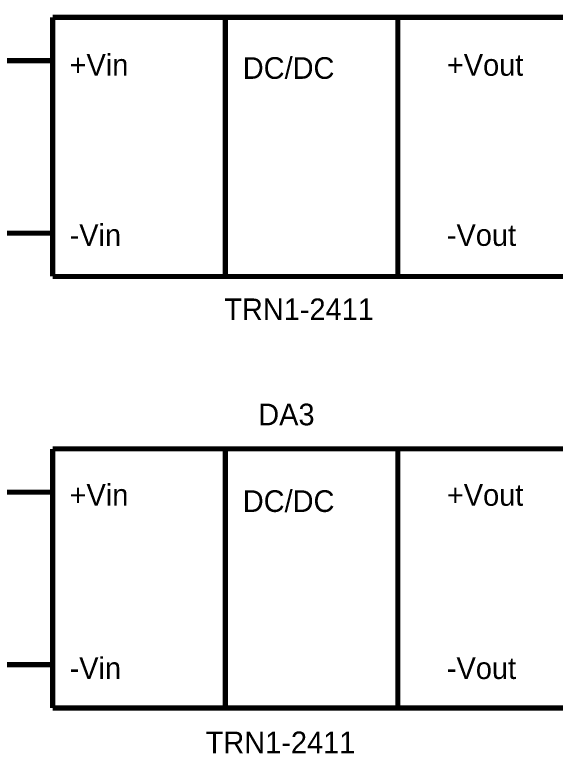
# Model space of a CAD drawing. Header units: inches. Extents: x 0 to 594, y 0 to 420.
# Drawn here: x 492.81 to 524.12, y 119.87 to 162.64 of the extents above; entities that cross this region are included whole.
import ezdxf

# ---------------------------------------------------------------- set-up
doc = ezdxf.new("R2010")
doc.units = ezdxf.units.IN
doc.layers.add('Sheet', color=255, linetype='Continuous')

msp = doc.modelspace()

# ---------------------------------------------------------------- linework, layer by layer
at = {"layer": 'Sheet'}
for points in [[(495, 162.495, 0.3, 0.3, 0), (495, 147.488, 0.3, 0.3, 0)], [(525.014, 162.495, 0.3, 0.3, 0), (495, 162.495, 0.3, 0.3, 0)], [(505.012, 147.488, 0.3, 0.3, 0), (505.012, 162.495, 0.3, 0.3, 0)], [(515.002, 147.488, 0.3, 0.3, 0), (515.002, 162.495, 0.3, 0.3, 0)], [(495, 159.986, 0.3, 0.3, 0), (490.005, 159.986, 0.3, 0.3, 0)], [(495, 149.997, 0.3, 0.3, 0), (490.005, 149.997, 0.3, 0.3, 0)], [(495, 147.488, 0.3, 0.3, 0), (525.014, 147.488, 0.3, 0.3, 0)], [(495, 137.499, 0.3, 0.3, 0), (495, 122.493, 0.3, 0.3, 0)], [(525.014, 137.499, 0.3, 0.3, 0), (495, 137.499, 0.3, 0.3, 0)], [(505.012, 122.493, 0.3, 0.3, 0), (505.012, 137.499, 0.3, 0.3, 0)], [(515.002, 122.493, 0.3, 0.3, 0), (515.002, 137.499, 0.3, 0.3, 0)], [(495, 134.99, 0.3, 0.3, 0), (490.005, 134.99, 0.3, 0.3, 0)], [(495, 125.001, 0.3, 0.3, 0), (490.005, 125.001, 0.3, 0.3, 0)], [(495, 122.493, 0.3, 0.3, 0), (525.014, 122.493, 0.3, 0.3, 0)]]:
    msp.add_lwpolyline(points, format="xyseb", dxfattribs=at)

# ---------------------------------------------------------------- texts
for s, p in [('+Vin', (495.986, 159.113)), ('DC/DC', (506.02, 158.933)), ('+Vout', (517.846, 159.113)), ('-Vin', (495.986, 149.258)), ('-Vout', (517.846, 149.258)), ('TRN1-2411', (504.945, 144.957)), ('DA3', (506.916, 138.865)), ('+Vin', (495.986, 134.206)), ('DC/DC', (506.02, 133.848)), ('+Vout', (517.846, 134.206)), ('-Vin', (495.986, 124.172)), ('-Vout', (517.846, 124.172)), ('TRN1-2411', (503.87, 119.872))]:
    msp.add_text(s, height=1.2543, dxfattribs=at).set_placement(p)

doc.saveas('drawing.dxf')
